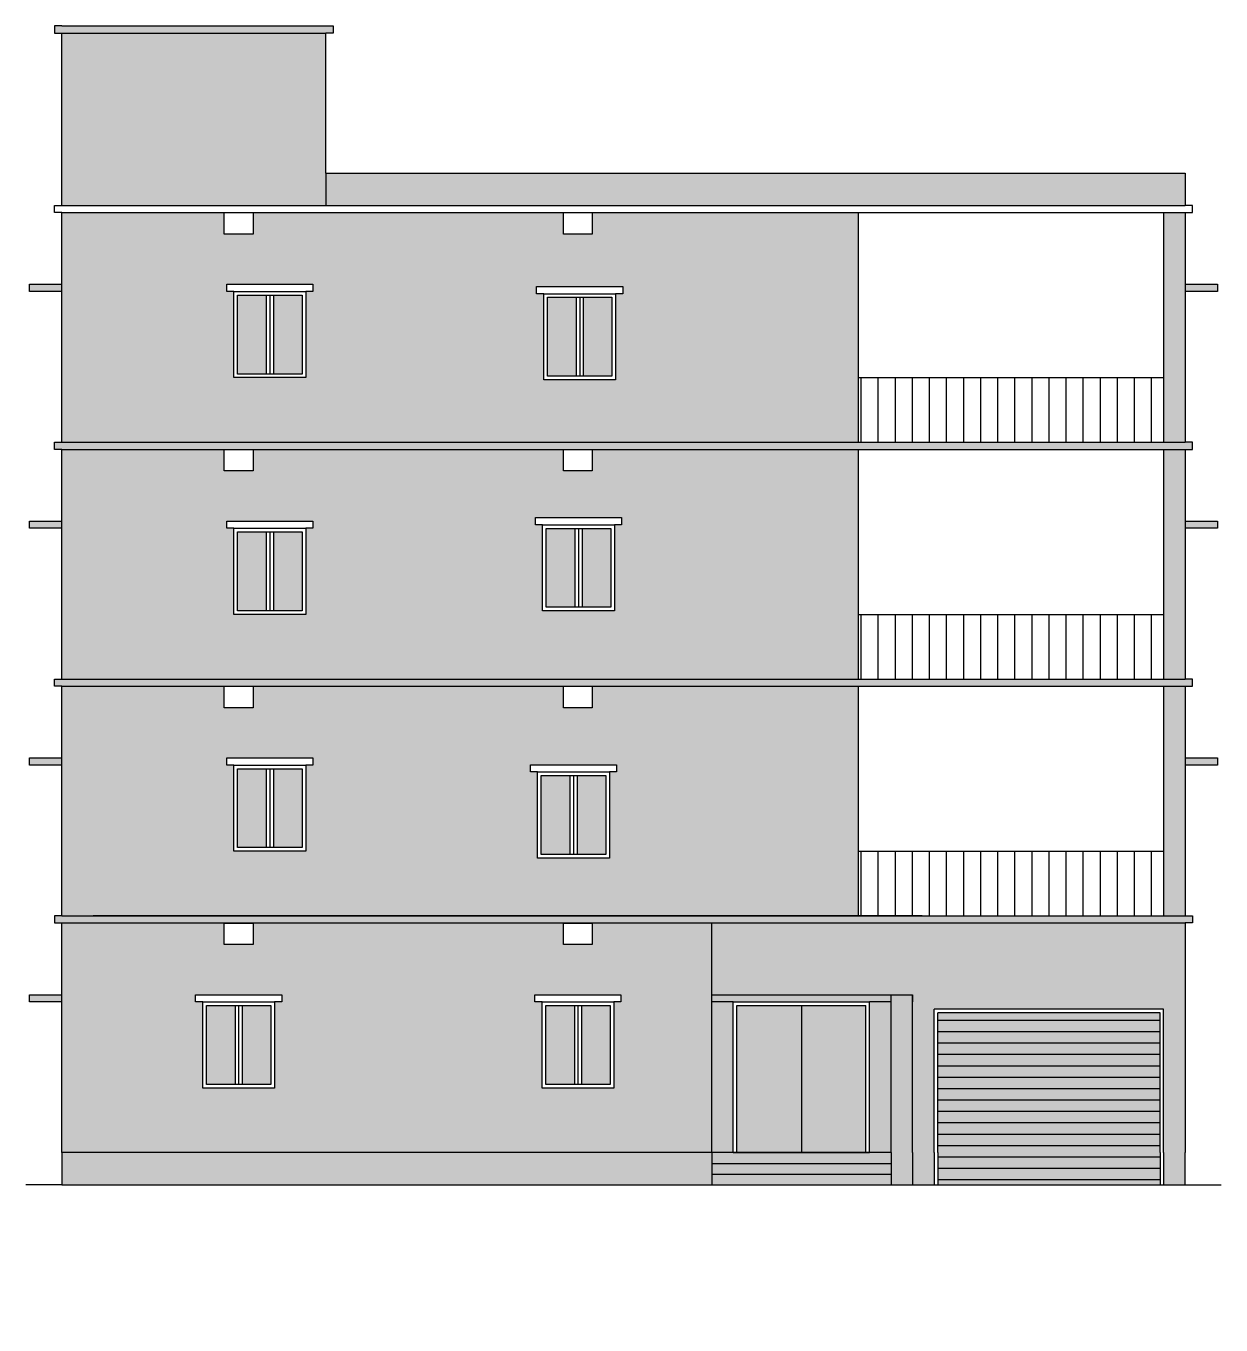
# Model space of a CAD drawing. Header units: millimetres. Extents: x 98839 to 175421, y 74144 to 114536.
# Drawn here: x 141705 to 158365, y 75663 to 93765 of the extents above; entities that cross this region are included whole.
import ezdxf

# ---------------------------------------------------------------- set-up
doc = ezdxf.new("R2010")
doc.units = ezdxf.units.MM
doc.linetypes.add('ACAD_ISO02W100', pattern=[15, 12, -3])
pattern_1 = [(0, (-23450.46, 94992.95), (0, 158.75), [])]
pattern_2 = [(140, (72862.72, 75217.06), (6.375634, 72.873868), [7.62, -83.82]), (85, (72862.72, 75217.06), (-76.42274, -14.09737), [6.096, -67.056234]), (190.451445, (72863.25, 75223.134), (-70.0471, 58.7765), [6.476004, -71.2361]), (136.1842, (72842.4, 75217.06), (16.81693, 108.43162), [11.43, -125.73]), (186.63556, (72843.8, 75226.1), (-98.97045, 94.96165), [9.71401, -106.85424]), (81.18415, (72842.4, 75217.06), (-98.97045, 94.96165), [9.14399, -100.58389]), (111, (72847.48, 75227.22), (40.90608, 60.645757), [7.62, -83.82]), (56, (72847.48, 75227.22), (-73.675186, 24.72081), [6.096, -67.056]), (161.451445, (72850.89, 75232.275), (-32.76911, 85.36657), [6.476004, -71.235975]), (127.5, (72862.72, 75217.061), (-33.8220155, 1.235441), [0, -66.2432, 0, -68.072, 0, -67.31]), (97.5, (72862.72, 75217.06), (-40.07223, 26.727865), [0, -38.8112, 0, -64.7192, 0, -25.654]), (57.5, (72862.72, 75194.405), (2.291498, 54.236238), [0, -25.4, 0, -79.248, 0, -105.156]), (47.5, (72862.72, 75184.245), (-10.170596, 59.251673), [0, -33.02, 0, -52.6288, 0, -74.676])]

msp = doc.modelspace()

# ---------------------------------------------------------------- hatches: boundary and pattern name
at = {"lineweight": 0}
h = msp.add_hatch(dxfattribs=at)
h.set_pattern_fill('AR-CONC', color=256, scale=0.4)
h.set_pattern_definition([(50, (72862.72, 75217.06), (72.873868, -6.375634), [7.62, -83.82]), (355, (72862.72, 75217.06), (-14.09737, 76.42274), [6.096, -67.056234]), (100.45144, (72868.794, 75216.53), (58.7765, 70.0471), [6.476, -71.2361]), (46.1842, (72862.72, 75237.38), (108.43162, -16.81693), [11.43, -125.73]), (96.63556, (72871.76, 75235.98), (94.96165, 98.97045), [9.71401, -106.85424]), (351.18415, (72862.72, 75237.38), (94.96165, 98.97045), [9.14399, -100.5839]), (21, (72872.88, 75232.3), (60.645757, -40.90608), [7.62, -83.82]), (326, (72872.88, 75232.3), (24.72081, 73.67519), [6.096, -67.056]), (71.45144, (72877.935, 75228.89), (85.36657, 32.76911), [6.476, -71.235975]), (37.5, (72862.72, 75217.061), (1.235441, 33.822016), [0, -66.2432, 0, -68.072, 0, -67.31]), (7.5, (72862.72, 75217.06), (26.727865, 40.07223), [0, -38.8112, 0, -64.7192, 0, -25.654]), (327.5, (72840.064, 75217.061), (54.236238, -2.291498), [0, -25.4, 0, -79.248, 0, -105.156]), (317.5, (72829.904, 75217.06), (59.251673, 10.170596), [0, -33.02, 0, -52.6288, 0, -74.676])])
h.paths.add_polyline_path([(145987.36348, 93765.43917), (145887.36348, 93765.43917), (142205.36348, 93765.43917), (142105.36348, 93765.43917), (142105.36348, 93665.43917), (142205.36348, 93665.43917), (145887.36348, 93665.43917), (145987.36348, 93665.43917)])
h = msp.add_hatch(color=2)
h.dxf.hatch_style = 1
h.paths.add_polyline_path([(151265.36348, 78065.43917), (151265.36348, 81265.43917), (149600.36348, 81265.43917), (149600.36348, 80964.67282), (149200.36348, 80964.67282), (149200.36348, 81265.43917), (144870.36348, 81265.43917), (144870.36348, 80964.27922), (144470.36348, 80964.27922), (144470.36348, 81265.43917), (142205.36348, 81265.43917), (142205.36348, 78065.43917)])
h.paths.add_polyline_path([(145170.36348, 78965.43917), (144170.36348, 78965.43917), (144170.36348, 80165.43917), (144070.36348, 80165.43917), (144070.36348, 80265.43917), (145170.36348, 80265.43917), (145270.36348, 80265.43917), (145270.36348, 80165.43917), (145170.36348, 80165.43917)], flags=16)
h.paths.add_polyline_path([(145120.36348, 79015.43917), (144220.36348, 79015.43917), (144220.36348, 80115.43917), (145120.36348, 80115.43917)], flags=0)
h.paths.add_polyline_path([(148900.36348, 80165.43917), (148800.36348, 80165.43917), (148800.36348, 80265.43917), (149900.36348, 80265.43917), (150000.36348, 80265.43917), (150000.36348, 80165.43917), (149900.36348, 80165.43917), (149900.36348, 78965.43917), (148900.36348, 78965.43917)], flags=16)
h.paths.add_polyline_path([(148950.36348, 80115.43917), (149850.36348, 80115.43917), (149850.36348, 79015.43917), (148950.36348, 79015.43917)], flags=0)
h.paths.add_polyline_path([(144870.36348, 84565.43917), (144870.36348, 84265.04558), (144470.36348, 84265.04558), (144470.36348, 84565.43917), (142205.36348, 84565.43917), (142205.36348, 81365.43917), (153305.36348, 81365.43917), (153305.36348, 82265.43917), (153305.36348, 84565.43917), (149600.36348, 84565.43917), (149600.36348, 84265.43917), (149200.36348, 84265.43917), (149200.36348, 84565.43917)])
h.paths.add_polyline_path([(148738.64172, 83371.04287), (148738.64172, 83471.04287), (149838.64172, 83471.04287), (149938.64172, 83471.04287), (149938.64172, 83371.04287), (149838.64172, 83371.04287), (149838.64172, 82171.04287), (148838.64172, 82171.04287), (148838.64172, 83371.04287)], flags=16)
h.paths.add_polyline_path([(145705.36348, 83465.43917), (145605.36348, 83465.43917), (145605.36348, 82265.43917), (144605.36348, 82265.43917), (144605.36348, 83465.43917), (144505.36348, 83465.43917), (144505.36348, 83565.43917), (145605.36348, 83565.43917), (145705.36348, 83565.43917)], flags=16)
h.paths.add_polyline_path([(148888.64172, 83321.04287), (149788.64172, 83321.04287), (149788.64172, 82221.04287), (148888.64172, 82221.04287)], flags=0)
h.paths.add_polyline_path([(145555.36348, 82315.43917), (144655.36348, 82315.43917), (144655.36348, 83415.43917), (145555.36348, 83415.43917)], flags=0)
h.paths.add_polyline_path([(153305.36348, 84665.43917), (153305.36348, 87865.43917), (149600.36348, 87865.43917), (149600.36348, 87565.43917), (149200.36348, 87565.43917), (149200.36348, 87865.43917), (144870.36348, 87865.43917), (144870.36348, 87565.04558), (144470.36348, 87565.04558), (144470.36348, 87865.43917), (142205.36348, 87865.43917), (142205.36348, 84665.43917)])
h.paths.add_polyline_path([(148907.61058, 85614.7667), (148907.61058, 86814.7667), (148807.61058, 86814.7667), (148807.61058, 86914.7667), (149907.61058, 86914.7667), (150007.61058, 86914.7667), (150007.61058, 86814.7667), (149907.61058, 86814.7667), (149907.61058, 85614.7667)], flags=16)
h.paths.add_polyline_path([(148957.61058, 85664.7667), (148957.61058, 86764.7667), (149857.61058, 86764.7667), (149857.61058, 85664.7667)], flags=0)
h.paths.add_polyline_path([(145605.36348, 85565.43917), (144605.36348, 85565.43917), (144605.36348, 86765.43917), (144505.36348, 86765.43917), (144505.36348, 86865.43917), (145605.36348, 86865.43917), (145705.36348, 86865.43917), (145705.36348, 86765.43917), (145605.36348, 86765.43917)], flags=16)
h.paths.add_polyline_path([(145555.36348, 85615.43917), (144655.36348, 85615.43917), (144655.36348, 86715.43917), (145555.36348, 86715.43917)], flags=0)
h.paths.add_polyline_path([(153305.36348, 87965.43917), (153305.36348, 91165.43917), (149600.36348, 91165.43917), (149600.36348, 90865.43917), (149200.36348, 90865.43917), (149200.36348, 91165.43917), (144870.36348, 91165.43917), (144870.36348, 90865.04558), (144470.36348, 90865.04558), (144470.36348, 91165.43917), (142205.36348, 91165.43917), (142205.36348, 87965.43917)])
h.paths.add_polyline_path([(145605.36348, 88865.43917), (144605.36348, 88865.43917), (144605.36348, 90065.43917), (144505.36348, 90065.43917), (144505.36348, 90165.43917), (145605.36348, 90165.43917), (145705.36348, 90165.43917), (145705.36348, 90065.43917), (145605.36348, 90065.43917)], flags=16)
h.paths.add_polyline_path([(145555.36348, 88915.43917), (144655.36348, 88915.43917), (144655.36348, 90015.43917), (145555.36348, 90015.43917)], flags=0)
h.paths.add_polyline_path([(148824.55825, 90034.18283), (148824.55825, 90134.18283), (149924.55825, 90134.18283), (150024.55825, 90134.18283), (150024.55825, 90034.18283), (149924.55825, 90034.18283), (149924.55825, 88834.18283), (148924.55825, 88834.18283), (148924.55825, 90034.18283)], flags=16)
h.paths.add_polyline_path([(148974.55825, 89984.18283), (149874.55825, 89984.18283), (149874.55825, 88884.18283), (148974.55825, 88884.18283)], flags=0)
h.paths.add_polyline_path([(145887.36348, 91265.43917), (145887.36348, 91715.43917), (145887.36348, 93665.43917), (142205.36348, 93665.43917), (142205.36348, 91715.43917), (142205.36348, 91265.43917)])
h.paths.add_polyline_path([(145887.36348, 91715.43917), (145887.36348, 91265.43917), (157865.36348, 91265.43917), (157865.36348, 91715.43917)])
h = msp.add_hatch(color=7)
h.dxf.hatch_style = 1
h.set_gradient(color1=(255, 0, 0), color2=(255, 255, 0), tint=1)
h.paths.add_polyline_path([(142205.36348, 87965.43917), (142105.36348, 87965.43917), (142105.36348, 87865.43917), (142205.36348, 87865.43917), (157865.36348, 87865.43917), (157965.36348, 87865.43917), (157965.36348, 87965.43917), (157865.36348, 87965.43917)])
h.paths.add_polyline_path([(157865.36348, 84565.43917), (157965.36348, 84565.43917), (157965.36348, 84665.43917), (157865.36348, 84665.43917), (142205.36348, 84665.43917), (142105.36348, 84665.43917), (142105.36348, 84565.43917), (142205.36348, 84565.43917)])
h.paths.add_polyline_path([(153105.36348, 81365.43917), (142640.36348, 81365.43917), (142205.36348, 81365.43917), (142105.36348, 81365.43917), (142105.36348, 81265.43917), (142205.36348, 81265.43917), (157865.36348, 81265.43917), (157965.36348, 81265.43917), (157965.36348, 81365.43917), (157865.36348, 81365.43917)])
h.paths.add_polyline_path([(157865.36348, 84565.43917), (157565.36348, 84565.43917), (157565.36348, 82265.43917), (157565.36348, 81365.43917), (157865.36348, 81365.43917)])
h.paths.add_polyline_path([(157865.36348, 87865.43917), (157565.36348, 87865.43917), (157565.36348, 84665.43917), (157865.36348, 84665.43917)])
h.paths.add_polyline_path([(157865.36348, 91165.43917), (157565.36348, 91165.43917), (157565.36348, 87965.43917), (157865.36348, 87965.43917)])
h.paths.add_polyline_path([(157865.36348, 86865.43917), (157865.36348, 86765.43917), (158315.36348, 86765.43917), (158315.36348, 86865.43917)])
h.paths.add_polyline_path([(157865.36348, 83565.43917), (157865.36348, 83465.43917), (158315.36348, 83465.43917), (158315.36348, 83565.43917)])
h.paths.add_polyline_path([(158315.36348, 90065.43917), (158315.36348, 90165.43917), (157865.36348, 90165.43917), (157865.36348, 90065.43917)])
h.paths.add_polyline_path([(141755.36348, 90165.43917), (141755.36348, 90065.43917), (142205.36348, 90065.43917), (142205.36348, 90165.43917)])
h.paths.add_polyline_path([(141755.36348, 86865.43917), (141755.36348, 86765.43917), (142205.36348, 86765.43917), (142205.36348, 86865.43917)])
h.paths.add_polyline_path([(141755.36348, 83565.43917), (141755.36348, 83465.43917), (142205.36348, 83465.43917), (142205.36348, 83565.43917)])
h.paths.add_polyline_path([(141755.36348, 80265.43917), (141755.36348, 80165.43917), (142205.36348, 80165.43917), (142205.36348, 80265.43917)])
h = msp.add_hatch(dxfattribs=at)
h.set_pattern_fill('AR-CONC', color=256, scale=0.4, angle=90)
h.set_pattern_definition(pattern_2)
h.paths.add_polyline_path([(157865.36348, 91165.43917), (157565.36348, 91165.43917), (157565.36348, 87965.43917), (157865.36348, 87965.43917)])
h.paths.add_polyline_path([(157865.36348, 87865.43917), (157565.36348, 87865.43917), (157565.36348, 84665.43917), (157865.36348, 84665.43917)])
h.paths.add_polyline_path([(157865.36348, 84565.43917), (157565.36348, 84565.43917), (157565.36348, 82265.43917), (157565.36348, 81365.43917), (157865.36348, 81365.43917)])
h = msp.add_hatch(dxfattribs=at)
h.set_pattern_fill('AR-CONC', color=256, scale=0.4, angle=90)
h.set_pattern_definition(pattern_2)
h.paths.add_polyline_path([(157865.36348, 91165.43917), (157565.36348, 91165.43917), (157565.36348, 88865.43917), (157865.36348, 88865.43917)])
h.paths.add_polyline_path([(157865.36348, 87865.43917), (157565.36348, 87865.43917), (157565.36348, 85565.43917), (157865.36348, 85565.43917)])
h = msp.add_hatch(color=256, dxfattribs=at)
h.dxf.hatch_style = 1
h.set_gradient(color1=(255, 255, 255), color2=(0, 255, 255))
h.paths.add_polyline_path([(145055.36348, 90015.43917), (144655.36348, 90015.43917), (144655.36348, 88915.43917), (145055.36348, 88915.43917)])
h = msp.add_hatch(color=256, dxfattribs=at)
h.dxf.hatch_style = 1
h.set_gradient(color1=(255, 255, 255), color2=(0, 255, 255))
h.paths.add_polyline_path([(145555.36348, 90015.43917), (145155.36348, 90015.43917), (145155.36348, 88915.43917), (145555.36348, 88915.43917)])
h = msp.add_hatch(color=256, dxfattribs=at)
h.dxf.hatch_style = 1
h.set_gradient(color1=(255, 255, 255), color2=(0, 255, 255))
h.paths.add_polyline_path([(149374.55825, 89984.18283), (148974.55825, 89984.18283), (148974.55825, 88884.18283), (149374.55825, 88884.18283)])
h.paths.add_polyline_path([(149874.55825, 89984.18283), (149474.55825, 89984.18283), (149474.55825, 88884.18283), (149874.55825, 88884.18283)])
h = msp.add_hatch(dxfattribs=at)
h.set_pattern_fill('LINE', color=256, scale=75, angle=90)
h.set_pattern_definition([(90, (72862.72, 75217.06), (-238.125, 1e-14), [])])
h.paths.add_polyline_path([(157565.36348, 88865.43917), (153305.36348, 88865.43917), (153305.36348, 87965.43917), (157565.36348, 87965.43917)])
h.paths.add_polyline_path([(157565.36348, 85565.43917), (153305.36348, 85565.43917), (153305.36348, 84665.43917), (157565.36348, 84665.43917)])
h.paths.add_polyline_path([(157565.36348, 82265.43917), (153305.36348, 82265.43917), (153305.36348, 81365.43917), (157565.36348, 81365.43917)])
h = msp.add_hatch(color=256, dxfattribs=at)
h.dxf.hatch_style = 1
h.set_gradient(color1=(255, 255, 255), color2=(0, 255, 255))
h.paths.add_polyline_path([(145055.36348, 86715.43917), (144655.36348, 86715.43917), (144655.36348, 85615.43917), (145055.36348, 85615.43917)])
h = msp.add_hatch(color=256, dxfattribs=at)
h.dxf.hatch_style = 1
h.set_gradient(color1=(255, 255, 255), color2=(0, 255, 255))
h.paths.add_polyline_path([(145555.36348, 86715.43917), (145155.36348, 86715.43917), (145155.36348, 85615.43917), (145555.36348, 85615.43917)])
h = msp.add_hatch(color=256, dxfattribs=at)
h.dxf.hatch_style = 1
h.set_gradient(color1=(255, 255, 255), color2=(0, 255, 255))
h.paths.add_polyline_path([(149357.61058, 86764.7667), (148957.61058, 86764.7667), (148957.61058, 85664.7667), (149357.61058, 85664.7667)])
h.paths.add_polyline_path([(149857.61058, 86764.7667), (149457.61058, 86764.7667), (149457.61058, 85664.7667), (149857.61058, 85664.7667)])
h = msp.add_hatch(color=256, dxfattribs=at)
h.dxf.hatch_style = 1
h.set_gradient(color1=(255, 255, 255), color2=(0, 255, 255))
h.paths.add_polyline_path([(145055.36348, 83415.43917), (144655.36348, 83415.43917), (144655.36348, 82315.43917), (145055.36348, 82315.43917)])
h = msp.add_hatch(color=256, dxfattribs=at)
h.dxf.hatch_style = 1
h.set_gradient(color1=(255, 255, 255), color2=(0, 255, 255))
h.paths.add_polyline_path([(145555.36348, 83415.43917), (145155.36348, 83415.43917), (145155.36348, 82315.43917), (145555.36348, 82315.43917)])
h = msp.add_hatch(color=256, dxfattribs=at)
h.dxf.hatch_style = 1
h.set_gradient(color1=(255, 255, 255), color2=(0, 255, 255))
h.paths.add_polyline_path([(149288.64172, 83321.04287), (148888.64172, 83321.04287), (148888.64172, 82221.04287), (149288.64172, 82221.04287)])
h.paths.add_polyline_path([(149788.64172, 83321.04287), (149388.64172, 83321.04287), (149388.64172, 82221.04287), (149788.64172, 82221.04287)])
h = msp.add_hatch(dxfattribs=at)
h.set_pattern_fill('AR-CONC', color=256, scale=0.4)
h.set_pattern_definition([(50, (-38035.31, 96120.36), (72.873868, -6.375634), [7.62, -83.82]), (355, (-38035.31, 96120.36), (-14.097369, 76.422738), [6.096, -67.056234]), (100.451445, (-38029.24, 96119.83), (58.7765, 70.0471), [6.476004, -71.236098]), (46.1842, (-38035.31, 96140.68), (108.431616, -16.81693), [11.43, -125.73]), (96.63556, (-38026.27, 96139.28), (94.961654, 98.97045), [9.71401, -106.854243]), (351.18415, (-38035.31, 96140.68), (94.961654, 98.97045), [9.143987, -100.58389]), (21, (-38025.15, 96135.6), (60.645757, -40.90608), [7.62, -83.82]), (326, (-38025.15, 96135.6), (24.72081, 73.675186), [6.096, -67.056]), (71.451445, (-38020.096, 96132.19), (85.366568, 32.769108), [6.476004, -71.235975]), (37.5, (-38035.31, 96120.36), (1.2354413, 33.8220155), [0, -66.2432, 0, -68.072, 0, -67.31]), (7.5, (-38035.31, 96120.36), (26.727865, 40.07223), [0, -38.8112, 0, -64.7192, 0, -25.654]), (327.5, (-38057.966, 96120.36), (54.236238, -2.2914976), [0, -25.4, 0, -79.248, 0, -105.156]), (317.5, (-38068.126, 96120.36), (59.251673, 10.170596), [0, -33.02, 0, -52.6288, 0, -74.676])])
h.paths.add_polyline_path([(157965.36348, 81365.43917), (157865.36348, 81365.43917), (153105.36348, 81365.43917), (142640.36348, 81365.43917), (142205.36348, 81365.43917), (142105.36348, 81365.43917), (142105.36348, 81265.43917), (142205.36348, 81265.43917), (157865.36348, 81265.43917), (157965.36348, 81265.43917)])
h = msp.add_hatch(color=2)
h.dxf.hatch_style = 1
h.paths.add_polyline_path([(151265.36348, 81265.43917), (151265.36348, 80265.43917), (153765.36348, 80265.43917), (154065.36348, 80265.43917), (154065.36348, 80165.43917), (154065.36348, 78065.43917), (154065.36348, 77615.43917), (154365.36348, 77615.43917), (154365.36348, 78065.43917), (154365.36348, 80065.43917), (157565.36348, 80065.43917), (157565.36348, 78065.43917), (157565.36348, 77615.43917), (157865.36348, 77615.43917), (157865.36348, 78065.43917), (157865.36348, 81265.43917)])
h = msp.add_hatch(color=7)
h.dxf.hatch_style = 1
h.set_gradient(color1=(255, 0, 0), color2=(255, 255, 0), tint=1)
h.paths.add_polyline_path([(153465.36348, 78065.43917), (153765.36348, 78065.43917), (153765.36348, 80165.43917), (153465.36348, 80165.43917)])
h.paths.add_polyline_path([(154065.36348, 80265.43917), (153765.36348, 80265.43917), (153765.36348, 78065.43917), (153765.36348, 77615.43917), (154065.36348, 77615.43917), (154065.36348, 78065.43917)])
h.paths.add_polyline_path([(153465.36348, 80165.43917), (153765.36348, 80165.43917), (153765.36348, 80265.43917), (151265.36348, 80265.43917), (151265.36348, 80165.43917), (151565.36348, 80165.43917)])
h.paths.add_polyline_path([(151265.36348, 78065.43917), (151565.36348, 78065.43917), (151565.36348, 80165.43917), (151265.36348, 80165.43917)])
h.paths.add_polyline_path([(153765.36348, 77915.43917), (153765.36348, 78065.43917), (151265.36348, 78065.43917), (151265.36348, 77915.43917)])
h.paths.add_polyline_path([(153765.36348, 77765.43917), (153765.36348, 77915.43917), (151265.36348, 77915.43917), (151265.36348, 77765.43917)])
h.paths.add_polyline_path([(153765.36348, 77615.43917), (153765.36348, 77765.43917), (151265.36348, 77765.43917), (151265.36348, 77615.43917)])
h = msp.add_hatch(color=256, dxfattribs=at)
h.dxf.hatch_style = 1
h.set_gradient(color1=(255, 255, 255), color2=(0, 255, 255))
h.paths.add_polyline_path([(144620.36348, 80115.43917), (144220.36348, 80115.43917), (144220.36348, 79015.43917), (144620.36348, 79015.43917)])
h = msp.add_hatch(color=256, dxfattribs=at)
h.dxf.hatch_style = 1
h.set_gradient(color1=(255, 255, 255), color2=(0, 255, 255))
h.paths.add_polyline_path([(145120.36348, 80115.43917), (144720.36348, 80115.43917), (144720.36348, 79015.43917), (145120.36348, 79015.43917)])
h = msp.add_hatch(color=256, dxfattribs=at)
h.dxf.hatch_style = 1
h.set_gradient(color1=(255, 255, 255), color2=(0, 255, 255))
h.paths.add_polyline_path([(149350.36348, 80115.43917), (148950.36348, 80115.43917), (148950.36348, 79015.43917), (149350.36348, 79015.43917)])
h.paths.add_polyline_path([(149850.36348, 80115.43917), (149450.36348, 80115.43917), (149450.36348, 79015.43917), (149850.36348, 79015.43917)])
h = msp.add_hatch(color=5)
h.dxf.hatch_style = 1
h.paths.add_polyline_path([(153415.36348, 80115.43917), (152515.36348, 80115.43917), (152515.36348, 78065.43917), (153415.36348, 78065.43917)])
h.paths.add_polyline_path([(152515.36348, 80115.43917), (151615.36348, 80115.43917), (151615.36348, 78065.43917), (152515.36348, 78065.43917)])
h = msp.add_hatch(dxfattribs=at)
h.set_pattern_fill('LINE', color=256, scale=50)
h.set_pattern_definition(pattern_1)
h.paths.add_polyline_path([(157515.36348, 77615.43917), (157515.36348, 78065.43917), (157515.36348, 80015.43917), (154415.36348, 80015.43917), (154415.36348, 78065.43917), (154415.36348, 77615.43917)])
h = msp.add_hatch(color=6)
h.dxf.hatch_style = 1
h.paths.add_polyline_path([(157515.36348, 77615.43917), (157515.36348, 78065.43917), (157515.36348, 80015.43917), (154415.36348, 80015.43917), (154415.36348, 78065.43917), (154415.36348, 77615.43917)])
h = msp.add_hatch(dxfattribs=at)
h.set_pattern_fill('LINE', color=256, scale=50)
h.set_pattern_definition(pattern_1)
h.paths.add_polyline_path([(157515.36348, 80015.43917), (154415.36348, 80015.43917), (154415.36348, 78065.43917), (157515.36348, 78065.43917)])
h = msp.add_hatch(dxfattribs=at)
h.set_pattern_fill('AR-SAND', color=256, scale=1.5, angle=90)
h.set_pattern_definition([(127.5, (72862.72, 75217.06), (-73.411986, -2.400047), [0, -57.912, 0, -64.77, 0, -61.9125]), (97.5, (72862.72, 75217.06), (-107.52377, 67.42849), [0, -31.242, 0, -52.197, 0, -20.0025]), (57.5, (72862.72, 75170.2), (-0.21558, 118.648856), [0, -19.05, 0, -68.58, 0, -89.535]), (47.5, (72862.72, 75170.2), (-33.4394, 114.53347), [0, -9.525, 0, -44.958, 0, -51.435])])
h.paths.add_polyline_path([(151265.36348, 78065.43917), (142205.36348, 78065.43917), (142205.36348, 77615.43917), (151265.36348, 77615.43917)])

# ---------------------------------------------------------------- linework, layer by layer
for p, q in [((142205.36348, 93765.43917), (142105.36348, 93765.43917)), ((142105.36348, 93765.43917), (142105.36348, 93665.43917)), ((142105.36348, 93665.43917), (142205.36348, 93665.43917)), ((142205.36348, 93765.43917), (145887.36348, 93765.43917)), ((142205.36348, 91715.43917), (142205.36348, 93665.43917)), ((142205.36348, 93665.43917), (145887.36348, 93665.43917)), ((145887.36348, 93765.43917), (145987.36348, 93765.43917)), ((145887.36348, 91715.43917), (145887.36348, 93665.43917)), ((145987.36348, 93665.43917), (145887.36348, 93665.43917)), ((145987.36348, 93765.43917), (145987.36348, 93665.43917)), ((142205.36348, 91265.43917), (142205.36348, 91715.43917)), ((145887.36348, 91715.43917), (157865.36348, 91715.43917)), ((145887.36348, 91715.43917), (145887.36348, 91265.43917)), ((157865.36348, 91715.43917), (157865.36348, 91265.43917)), ((142105.36348, 91165.43917), (142105.36348, 91265.43917)), ((142105.36348, 91265.43917), (142205.36348, 91265.43917)), ((142205.36348, 91265.43917), (157865.36348, 91265.43917)), ((142205.36348, 91265.43917), (145887.36348, 91265.43917)), ((157965.36348, 91265.43917), (157865.36348, 91265.43917)), ((157965.36348, 91165.43917), (157965.36348, 91265.43917)), ((142205.36348, 91165.43917), (142105.36348, 91165.43917)), ((142205.36348, 87965.43917), (142205.36348, 91165.43917)), ((142205.36348, 91165.43917), (157865.36348, 91165.43917)), ((153305.36348, 91165.43917), (153305.36348, 87965.43917)), ((157565.36348, 91165.43917), (157565.36348, 87965.43917)), ((157865.36348, 91165.43917), (157865.36348, 87965.43917)), ((157865.36348, 91165.43917), (157965.36348, 91165.43917)), ((141755.36348, 90065.43917), (141755.36348, 90165.43917)), ((141755.36348, 90165.43917), (142205.36348, 90165.43917)), ((144505.36348, 90065.43917), (144505.36348, 90165.43917)), ((144505.36348, 90165.43917), (145605.36348, 90165.43917)), ((145605.36348, 90165.43917), (145705.36348, 90165.43917)), ((145705.36348, 90165.43917), (145705.36348, 90065.43917)), ((157865.36348, 90165.43917), (157965.36348, 90165.43917)), ((157865.36348, 90165.43917), (158315.36348, 90165.43917)), ((158315.36348, 90165.43917), (158315.36348, 90065.43917)), ((142205.36348, 90065.43917), (141755.36348, 90065.43917)), ((142205.36348, 90065.43917), (142155.36348, 90065.43917)), ((144605.36348, 90065.43917), (144505.36348, 90065.43917)), ((144605.36348, 88865.43917), (144605.36348, 90065.43917)), ((144605.36348, 90065.43917), (145605.36348, 90065.43917)), ((144655.36348, 88915.43917), (144655.36348, 90015.43917)), ((144655.36348, 90015.43917), (145555.36348, 90015.43917)), ((145055.36348, 90015.43917), (145055.36348, 88915.43917)), ((145105.36348, 90015.43917), (145105.36348, 88915.43917)), ((145155.36348, 90015.43917), (145155.36348, 88915.43917)), ((145555.36348, 90015.43917), (145555.36348, 88915.43917)), ((145605.36348, 90065.43917), (145605.36348, 88865.43917)), ((145705.36348, 90065.43917), (145605.36348, 90065.43917)), ((148824.55825, 90034.18283), (148824.55825, 90134.18283)), ((148824.55825, 90134.18283), (149924.55825, 90134.18283)), ((148924.55825, 90034.18283), (148824.55825, 90034.18283)), ((148924.55825, 88834.18283), (148924.55825, 90034.18283)), ((148924.55825, 90034.18283), (149924.55825, 90034.18283)), ((148974.55825, 88884.18283), (148974.55825, 89984.18283)), ((148974.55825, 89984.18283), (149874.55825, 89984.18283)), ((149374.55825, 89984.18283), (149374.55825, 88884.18283)), ((149424.55825, 89984.18283), (149424.55825, 88884.18283)), ((149474.55825, 89984.18283), (149474.55825, 88884.18283)), ((149874.55825, 89984.18283), (149874.55825, 88884.18283)), ((149924.55825, 90134.18283), (150024.55825, 90134.18283)), ((149924.55825, 90034.18283), (149924.55825, 88834.18283)), ((150024.55825, 90034.18283), (149924.55825, 90034.18283)), ((150024.55825, 90134.18283), (150024.55825, 90034.18283)), ((158315.36348, 90065.43917), (157865.36348, 90065.43917)), ((145555.36348, 88915.43917), (144655.36348, 88915.43917)), ((149874.55825, 88884.18283), (148974.55825, 88884.18283)), ((145605.36348, 88865.43917), (144605.36348, 88865.43917)), ((149924.55825, 88834.18283), (148924.55825, 88834.18283)), ((153305.36348, 88865.43917), (157565.36348, 88865.43917)), ((142105.36348, 87865.43917), (142105.36348, 87965.43917)), ((142105.36348, 87965.43917), (142205.36348, 87965.43917)), ((142205.36348, 87865.43917), (142105.36348, 87865.43917)), ((142205.36348, 87965.43917), (157865.36348, 87965.43917)), ((142205.36348, 84665.43917), (142205.36348, 87865.43917)), ((142205.36348, 87865.43917), (157865.36348, 87865.43917)), ((153305.36348, 87865.43917), (153305.36348, 84665.43917)), ((157565.36348, 87865.43917), (157565.36348, 84665.43917)), ((157965.36348, 87965.43917), (157865.36348, 87965.43917)), ((157865.36348, 87865.43917), (157865.36348, 84665.43917)), ((157865.36348, 87865.43917), (157965.36348, 87865.43917)), ((157965.36348, 87865.43917), (157965.36348, 87965.43917)), ((148807.61058, 86814.7667), (148807.61058, 86914.7667)), ((148807.61058, 86914.7667), (149907.61058, 86914.7667)), ((149907.61058, 86914.7667), (150007.61058, 86914.7667)), ((150007.61058, 86914.7667), (150007.61058, 86814.7667)), ((141755.36348, 86765.43917), (141755.36348, 86865.43917)), ((141755.36348, 86865.43917), (142205.36348, 86865.43917)), ((142205.36348, 86765.43917), (141755.36348, 86765.43917)), ((144505.36348, 86765.43917), (144505.36348, 86865.43917)), ((144505.36348, 86865.43917), (145605.36348, 86865.43917)), ((144605.36348, 86765.43917), (144505.36348, 86765.43917)), ((144605.36348, 85565.43917), (144605.36348, 86765.43917)), ((144605.36348, 86765.43917), (145605.36348, 86765.43917)), ((144655.36348, 85615.43917), (144655.36348, 86715.43917)), ((144655.36348, 86715.43917), (145555.36348, 86715.43917)), ((145055.36348, 86715.43917), (145055.36348, 85615.43917)), ((145105.36348, 86715.43917), (145105.36348, 85615.43917)), ((145155.36348, 86715.43917), (145155.36348, 85615.43917)), ((145555.36348, 86715.43917), (145555.36348, 85615.43917)), ((145605.36348, 86865.43917), (145705.36348, 86865.43917)), ((145605.36348, 86765.43917), (145605.36348, 85565.43917)), ((145705.36348, 86765.43917), (145605.36348, 86765.43917)), ((145705.36348, 86865.43917), (145705.36348, 86765.43917)), ((148907.61058, 86814.7667), (148807.61058, 86814.7667)), ((148907.61058, 85614.7667), (148907.61058, 86814.7667)), ((148907.61058, 86814.7667), (149907.61058, 86814.7667)), ((148957.61058, 85664.7667), (148957.61058, 86764.7667)), ((148957.61058, 86764.7667), (149857.61058, 86764.7667)), ((149357.61058, 86764.7667), (149357.61058, 85664.7667)), ((149407.61058, 86764.7667), (149407.61058, 85664.7667)), ((149457.61058, 86764.7667), (149457.61058, 85664.7667)), ((149857.61058, 86764.7667), (149857.61058, 85664.7667)), ((149907.61058, 86814.7667), (149907.61058, 85614.7667)), ((150007.61058, 86814.7667), (149907.61058, 86814.7667)), ((157865.36348, 86865.43917), (157965.36348, 86865.43917)), ((157865.36348, 86865.43917), (158315.36348, 86865.43917)), ((158315.36348, 86765.43917), (157865.36348, 86765.43917)), ((158315.36348, 86865.43917), (158315.36348, 86765.43917)), ((149857.61058, 85664.7667), (148957.61058, 85664.7667)), ((145605.36348, 85565.43917), (144605.36348, 85565.43917)), ((145555.36348, 85615.43917), (144655.36348, 85615.43917)), ((149907.61058, 85614.7667), (148907.61058, 85614.7667)), ((153305.36348, 85565.43917), (157565.36348, 85565.43917)), ((142105.36348, 84565.43917), (142105.36348, 84665.43917)), ((142105.36348, 84665.43917), (142205.36348, 84665.43917)), ((142205.36348, 84565.43917), (142105.36348, 84565.43917)), ((142205.36348, 84665.43917), (157865.36348, 84665.43917)), ((142205.36348, 81365.43917), (142205.36348, 84565.43917)), ((142205.36348, 84565.43917), (157865.36348, 84565.43917)), ((153305.36348, 84565.43917), (153305.36348, 82265.43917)), ((157565.36348, 84565.43917), (157565.36348, 82265.43917)), ((157965.36348, 84665.43917), (157865.36348, 84665.43917)), ((157865.36348, 84565.43917), (157865.36348, 81365.43917)), ((157865.36348, 84565.43917), (157965.36348, 84565.43917)), ((157965.36348, 84565.43917), (157965.36348, 84665.43917)), ((141755.36348, 83465.43917), (141755.36348, 83565.43917)), ((141755.36348, 83565.43917), (142205.36348, 83565.43917)), ((142205.36348, 83465.43917), (141755.36348, 83465.43917)), ((144505.36348, 83465.43917), (144505.36348, 83565.43917)), ((144505.36348, 83565.43917), (145605.36348, 83565.43917)), ((144605.36348, 83465.43917), (144505.36348, 83465.43917)), ((144605.36348, 82265.43917), (144605.36348, 83465.43917)), ((144605.36348, 83465.43917), (145605.36348, 83465.43917)), ((145605.36348, 83565.43917), (145705.36348, 83565.43917)), ((145605.36348, 83465.43917), (145605.36348, 82265.43917)), ((145705.36348, 83465.43917), (145605.36348, 83465.43917)), ((145705.36348, 83565.43917), (145705.36348, 83465.43917)), ((148738.64172, 83371.04287), (148738.64172, 83471.04287)), ((148738.64172, 83471.04287), (149838.64172, 83471.04287)), ((149838.64172, 83471.04287), (149938.64172, 83471.04287)), ((149938.64172, 83471.04287), (149938.64172, 83371.04287)), ((157865.36348, 83565.43917), (157965.36348, 83565.43917)), ((157865.36348, 83565.43917), (158315.36348, 83565.43917)), ((158315.36348, 83465.43917), (157865.36348, 83465.43917)), ((158315.36348, 83565.43917), (158315.36348, 83465.43917)), ((144655.36348, 82315.43917), (144655.36348, 83415.43917)), ((144655.36348, 83415.43917), (145555.36348, 83415.43917)), ((145055.36348, 83415.43917), (145055.36348, 82315.43917)), ((145105.36348, 83415.43917), (145105.36348, 82315.43917)), ((145155.36348, 83415.43917), (145155.36348, 82315.43917)), ((145555.36348, 83415.43917), (145555.36348, 82315.43917)), ((148838.64172, 83371.04287), (148738.64172, 83371.04287)), ((148838.64172, 82171.04287), (148838.64172, 83371.04287)), ((148838.64172, 83371.04287), (149838.64172, 83371.04287)), ((148888.64172, 82221.04287), (148888.64172, 83321.04287)), ((148888.64172, 83321.04287), (149788.64172, 83321.04287)), ((149288.64172, 83321.04287), (149288.64172, 82221.04287)), ((149338.64172, 83321.04287), (149338.64172, 82221.04287)), ((149388.64172, 83321.04287), (149388.64172, 82221.04287)), ((149788.64172, 83321.04287), (149788.64172, 82221.04287)), ((149838.64172, 83371.04287), (149838.64172, 82171.04287)), ((149938.64172, 83371.04287), (149838.64172, 83371.04287)), ((145605.36348, 82265.43917), (144605.36348, 82265.43917)), ((145555.36348, 82315.43917), (144655.36348, 82315.43917)), ((149788.64172, 82221.04287), (148888.64172, 82221.04287)), ((153305.36348, 82265.43917), (157565.36348, 82265.43917)), ((153305.36348, 82265.43917), (153305.36348, 81365.43917)), ((157565.36348, 82265.43917), (157565.36348, 81365.43917)), ((149838.64172, 82171.04287), (148838.64172, 82171.04287)), ((142205.36348, 81365.43917), (142105.36348, 81365.43917)), ((142105.36348, 81365.43917), (142105.36348, 81265.43917)), ((142205.36348, 81365.43917), (157865.36348, 81365.43917)), ((154200.36348, 81365.43917), (142640.36348, 81365.43917)), ((153105.36348, 81365.43917), (157865.36348, 81365.43917)), ((157865.36348, 81365.43917), (157965.36348, 81365.43917)), ((157965.36348, 81365.43917), (157965.36348, 81265.43917)), ((142105.36348, 81265.43917), (142205.36348, 81265.43917)), ((142205.36348, 78065.43917), (142205.36348, 81265.43917)), ((142205.36348, 81265.43917), (157865.36348, 81265.43917)), ((151265.36348, 78065.43917), (151265.36348, 81265.43917)), ((157865.36348, 81265.43917), (157865.36348, 78065.43917)), ((157965.36348, 81265.43917), (157865.36348, 81265.43917)), ((141755.36348, 80165.43917), (141755.36348, 80265.43917)), ((141755.36348, 80265.43917), (142205.36348, 80265.43917)), ((144070.36348, 80165.43917), (144070.36348, 80265.43917)), ((144070.36348, 80265.43917), (145170.36348, 80265.43917)), ((145170.36348, 80265.43917), (145270.36348, 80265.43917)), ((145270.36348, 80265.43917), (145270.36348, 80165.43917)), ((148800.36348, 80165.43917), (148800.36348, 80265.43917)), ((148800.36348, 80265.43917), (149900.36348, 80265.43917)), ((149900.36348, 80265.43917), (150000.36348, 80265.43917)), ((150000.36348, 80265.43917), (150000.36348, 80165.43917)), ((151265.36348, 80165.43917), (151265.36348, 80265.43917)), ((151265.36348, 80265.43917), (153765.36348, 80265.43917)), ((153765.36348, 78065.43917), (153765.36348, 80265.43917)), ((153765.36348, 80265.43917), (154065.36348, 80265.43917)), ((154065.36348, 78065.43917), (154065.36348, 80265.43917)), ((154065.36348, 80265.43917), (154065.36348, 80165.43917)), ((142205.36348, 80165.43917), (141755.36348, 80165.43917)), ((144170.36348, 80165.43917), (144070.36348, 80165.43917)), ((144170.36348, 78965.43917), (144170.36348, 80165.43917)), ((144170.36348, 80165.43917), (145170.36348, 80165.43917)), ((144220.36348, 79015.43917), (144220.36348, 80115.43917)), ((144220.36348, 80115.43917), (145120.36348, 80115.43917)), ((144620.36348, 80115.43917), (144620.36348, 79015.43917)), ((144670.36348, 80115.43917), (144670.36348, 79015.43917)), ((144720.36348, 80115.43917), (144720.36348, 79015.43917)), ((145120.36348, 80115.43917), (145120.36348, 79015.43917)), ((145170.36348, 80165.43917), (145170.36348, 78965.43917)), ((145270.36348, 80165.43917), (145170.36348, 80165.43917)), ((148900.36348, 80165.43917), (148800.36348, 80165.43917)), ((148900.36348, 78965.43917), (148900.36348, 80165.43917)), ((148900.36348, 80165.43917), (149900.36348, 80165.43917)), ((148950.36348, 79015.43917), (148950.36348, 80115.43917)), ((148950.36348, 80115.43917), (149850.36348, 80115.43917)), ((149350.36348, 80115.43917), (149350.36348, 79015.43917)), ((149400.36348, 80115.43917), (149400.36348, 79015.43917)), ((149450.36348, 80115.43917), (149450.36348, 79015.43917)), ((149850.36348, 80115.43917), (149850.36348, 79015.43917)), ((149900.36348, 80165.43917), (149900.36348, 78965.43917)), ((150000.36348, 80165.43917), (149900.36348, 80165.43917)), ((151565.36348, 80165.43917), (151265.36348, 80165.43917)), ((151565.36348, 78065.43917), (151565.36348, 80165.43917)), ((151565.36348, 80165.43917), (153465.36348, 80165.43917)), ((151615.36348, 78065.43917), (151615.36348, 80115.43917)), ((151615.36348, 80115.43917), (153415.36348, 80115.43917)), ((152515.36348, 80115.43917), (152515.36348, 78065.43917)), ((153415.36348, 78065.43917), (153415.36348, 80115.43917)), ((153465.36348, 78065.43917), (153465.36348, 80165.43917)), ((153765.36348, 80165.43917), (153465.36348, 80165.43917)), ((157565.36348, 80065.43917), (154365.36348, 80065.43917)), ((154365.36348, 78065.43917), (154365.36348, 80065.43917)), ((157515.36348, 80015.43917), (154415.36348, 80015.43917)), ((154415.36348, 78065.43917), (154415.36348, 80015.43917)), ((157515.36348, 78065.43917), (157515.36348, 80015.43917)), ((157565.36348, 78065.43917), (157565.36348, 80065.43917)), ((145170.36348, 78965.43917), (144170.36348, 78965.43917)), ((145120.36348, 79015.43917), (144220.36348, 79015.43917)), ((149900.36348, 78965.43917), (148900.36348, 78965.43917)), ((149850.36348, 79015.43917), (148950.36348, 79015.43917)), ((153765.36348, 78065.43917), (142205.36348, 78065.43917)), ((142205.36348, 78065.43917), (142205.36348, 77615.43917)), ((154065.36348, 78065.43917), (154065.36348, 77615.43917)), ((154365.36348, 78065.43917), (154365.36348, 77615.43917)), ((154415.36348, 78065.43917), (154415.36348, 77615.43917)), ((157515.36348, 78065.43917), (157515.36348, 77615.43917)), ((157565.36348, 78065.43917), (157565.36348, 77615.43917)), ((157865.36348, 77615.43917), (157865.36348, 78065.43917)), ((142205.36348, 77615.43917), (141705.36348, 77615.43917)), ((142205.36348, 77615.43917), (157865.36348, 77615.43917)), ((157865.36348, 77615.43917), (158365.36348, 77615.43917))]:
    msp.add_line(p, q, dxfattribs=at)
at = {"linetype": 'ACAD_ISO02W100', "lineweight": 0}
for p, q in [((151265.36348, 78065.43917), (151265.36348, 77615.43917)), ((151565.36348, 78065.43917), (153465.36348, 78065.43917)), ((153765.36348, 78065.43917), (153765.36348, 77615.43917)), ((151265.36348, 77915.43917), (153765.36348, 77915.43917)), ((151265.36348, 77765.43917), (153765.36348, 77765.43917)), ((142205.36348, 77615.43917), (157865.36348, 77615.43917)), ((151265.36348, 77615.43917), (153765.36348, 77615.43917))]:
    msp.add_line(p, q, dxfattribs=at)
at = {"lineweight": 0}
for points in [[(144470.36348, 91165.04558), (144870.36348, 91165.04558), (144870.36348, 90865.04558), (144470.36348, 90865.04558)], [(149200.36348, 91165.43917), (149600.36348, 91165.43917), (149600.36348, 90865.43917), (149200.36348, 90865.43917)], [(144470.36348, 87865.04558), (144870.36348, 87865.04558), (144870.36348, 87565.04558), (144470.36348, 87565.04558)], [(149200.36348, 87865.43917), (149600.36348, 87865.43917), (149600.36348, 87565.43917), (149200.36348, 87565.43917)], [(144470.36348, 84565.04558), (144870.36348, 84565.04558), (144870.36348, 84265.04558), (144470.36348, 84265.04558)], [(149200.36348, 84565.43917), (149600.36348, 84565.43917), (149600.36348, 84265.43917), (149200.36348, 84265.43917)], [(144470.36348, 81264.27922), (144870.36348, 81264.27922), (144870.36348, 80964.27922), (144470.36348, 80964.27922)], [(149200.36348, 81264.67282), (149600.36348, 81264.67282), (149600.36348, 80964.67282), (149200.36348, 80964.67282)]]:
    msp.add_lwpolyline(points, close=True, dxfattribs=at)

doc.saveas('drawing.dxf')
